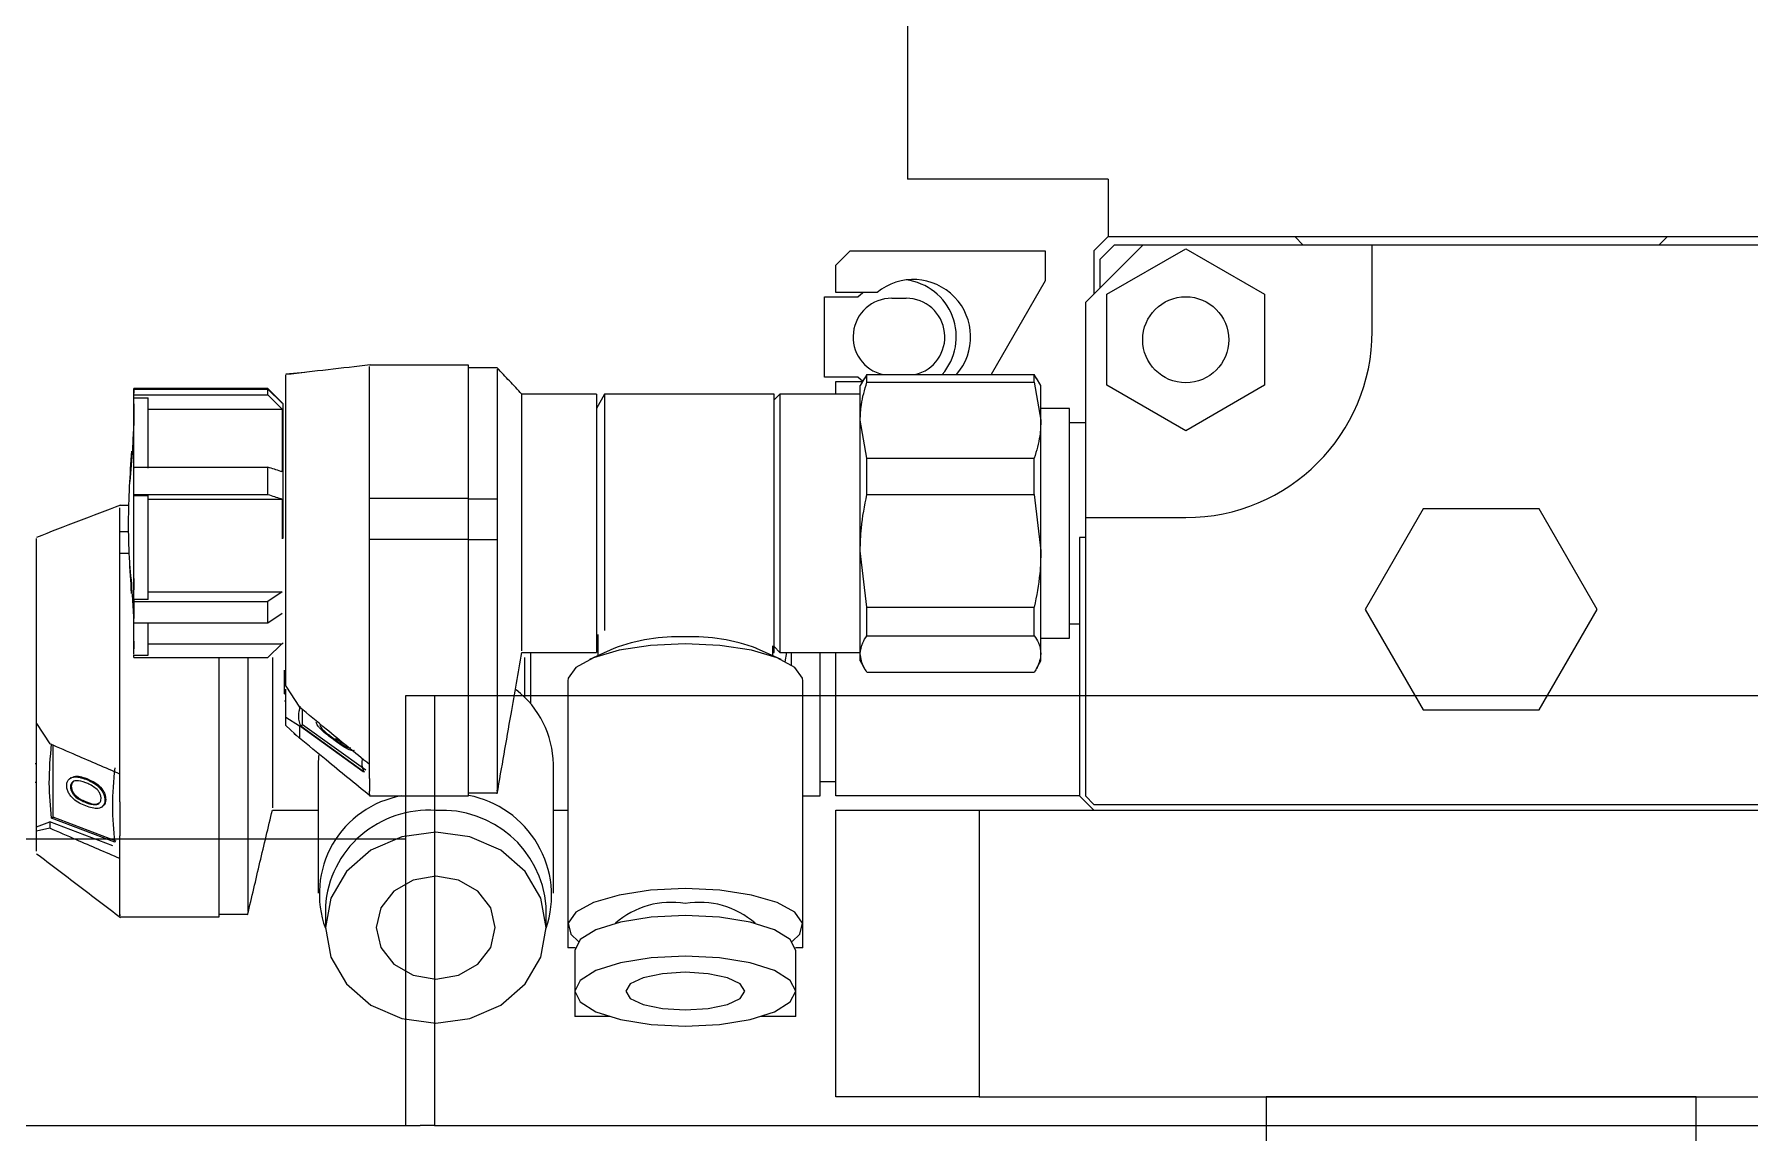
# Model space of a CAD drawing. Extents: x 500 to 100500, y -14500 to 21140.
# Drawn here: x 14292.8 to 14352.6, y -7149.3 to -7111 of the extents above; entities that cross this region are included whole.
import ezdxf

# ---------------------------------------------------------------- set-up
doc = ezdxf.new("R2010")
doc.units = 0
doc.layers.get('0').update_dxf_attribs({"linetype": 'CONTINUOUS'})

# ---------------------------------------------------------------- blocks, each defined once
blk = doc.blocks.new('LP F')
at = {"color": 2}
for p, q in [((14850.073, -93722.035), (14850.073, -93707.035)), ((14850.073, -93707.035), (14851.073, -93707.035)), ((14851.073, -93707.035), (14851.073, -93722.035)), ((14851.073, -93707.035), (14999.073, -93707.035)), ((14823.573, -93712.035), (14850.073, -93712.035)), ((14620.073, -93722.035), (14850.573, -93722.035)), ((14851.073, -93722.035), (14850.573, -93722.035)), ((14851.073, -93722.035), (14999.073, -93722.035))]:
    blk.add_line(p, q, dxfattribs=at)
blk = doc.blocks.new('SP F')
at = {"color": 3}
for p, q in [((15429.623, -97580.306), (15429.623, -97586.306)), ((15436.623, -97586.306), (15429.623, -97586.306)), ((15436.623, -97586.306), (15436.623, -97588.306)), ((15435.823, -97590.606), (15437.823, -97588.606)), ((15436.623, -97588.306), (15436.123, -97588.806)), ((15436.823, -97588.606), (15436.323, -97589.106)), ((15436.573, -97590.318), (15439.323, -97588.73)), ((15436.623, -97588.306), (15462.623, -97588.306)), ((15437.823, -97588.606), (15436.823, -97588.606)), ((15445.823, -97588.606), (15437.823, -97588.606)), ((15439.323, -97588.73), (15442.073, -97590.318)), ((15443.423, -97588.606), (15443.123, -97588.306)), ((15461.423, -97588.606), (15445.823, -97588.606)), ((15445.823, -97591.606), (15445.823, -97588.606)), ((15456.123, -97588.306), (15455.823, -97588.606)), ((15427.123, -97589.306), (15427.623, -97588.806)), ((15427.123, -97590.256), (15427.123, -97589.306)), ((15427.623, -97588.806), (15434.423, -97588.806)), ((15434.423, -97588.806), (15434.423, -97589.856)), ((15436.123, -97588.806), (15436.123, -97590.306)), ((15436.323, -97589.106), (15436.323, -97590.106)), ((15434.423, -97589.856), (15432.538, -97593.12)), ((15426.723, -97593.206), (15426.723, -97590.406)), ((15426.723, -97590.406), (15427.894, -97590.406)), ((15428.559, -97590.256), (15427.123, -97590.256)), ((15427.894, -97590.406), (15428.059, -97590.256)), ((15429.073, -97590.456), (15429.573, -97590.456)), ((15436.573, -97593.494), (15436.573, -97590.318)), ((15442.073, -97590.318), (15442.073, -97593.494)), ((15435.823, -97590.606), (15435.823, -97598.106)), ((15414.318, -97592.786), (15410.86, -97592.786)), ((15414.318, -97597.432), (15414.318, -97592.786)), ((15415.318, -97592.886), (15414.318, -97592.886)), ((15408.606, -97593.045), (15407.948, -97593.101)), ((15407.948, -97596.411), (15407.948, -97593.133)), ((15427.894, -97593.206), (15426.723, -97593.206)), ((15427.123, -97593.806), (15427.123, -97593.356)), ((15427.123, -97593.356), (15428.059, -97593.356)), ((15428.059, -97593.356), (15427.894, -97593.206)), ((15428.123, -97593.245), (15427.973, -97593.506)), ((15427.973, -97594.713), (15427.973, -97593.506)), ((15428.204, -97593.12), (15428.125, -97593.256)), ((15428.204, -97593.387), (15428.204, -97593.12)), ((15428.204, -97593.12), (15434.042, -97593.12)), ((15428.204, -97593.387), (15434.042, -97593.387)), ((15434.042, -97593.387), (15434.042, -97593.12)), ((15434.121, -97593.256), (15434.042, -97593.12)), ((15434.042, -97593.387), (15434.273, -97594.713)), ((15434.273, -97593.506), (15434.122, -97593.245)), ((15434.273, -97594.713), (15434.273, -97593.506)), ((15439.323, -97595.081), (15436.573, -97593.494)), ((15442.073, -97593.494), (15439.323, -97595.081)), ((15402.647, -97593.725), (15402.647, -97593.765)), ((15402.647, -97593.925), (15402.648, -97593.827)), ((15402.647, -97593.925), (15403.148, -97593.925)), ((15402.648, -97594.138), (15402.647, -97594.9)), ((15407.318, -97593.606), (15402.648, -97593.606)), ((15402.648, -97593.61), (15402.648, -97593.71)), ((15402.648, -97593.61), (15402.648, -97593.61)), ((15402.648, -97593.71), (15402.648, -97593.61)), ((15402.648, -97593.61), (15407.318, -97593.61)), ((15402.648, -97593.827), (15402.648, -97593.627)), ((15402.648, -97593.627), (15407.318, -97593.627)), ((15402.648, -97593.883), (15402.648, -97593.789)), ((15402.648, -97593.827), (15407.318, -97593.827)), ((15403.148, -97596.383), (15403.148, -97593.925)), ((15407.818, -97594.106), (15407.318, -97593.606)), ((15407.318, -97593.61), (15407.318, -97593.606)), ((15407.318, -97593.827), (15407.318, -97593.627)), ((15407.818, -97594.12), (15407.318, -97593.627)), ((15407.318, -97593.827), (15407.818, -97594.32)), ((15407.818, -97594.106), (15407.804, -97594.106)), ((15407.848, -97594.136), (15407.818, -97594.106)), ((15407.848, -97598.839), (15407.848, -97594.136)), ((15418.773, -97593.806), (15416.173, -97593.806)), ((15416.173, -97602.752), (15416.173, -97593.817)), ((15419.061, -97593.806), (15418.773, -97594.306)), ((15418.773, -97593.806), (15418.773, -97602.806)), ((15424.973, -97593.806), (15419.061, -97593.806)), ((15419.061, -97593.806), (15419.061, -97602.049)), ((15425.173, -97593.806), (15424.973, -97594.006)), ((15424.973, -97602.574), (15424.973, -97593.806)), ((15427.973, -97593.806), (15425.173, -97593.806)), ((15425.173, -97593.806), (15425.173, -97602.574)), ((15402.648, -97594.833), (15402.647, -97594.596)), ((15403.148, -97594.32), (15407.818, -97594.32)), ((15407.818, -97594.32), (15407.818, -97596.511)), ((15428.204, -97596.039), (15427.973, -97594.713)), ((15427.973, -97599.266), (15427.973, -97594.713)), ((15435.273, -97594.306), (15434.273, -97594.306)), ((15434.273, -97599.266), (15434.273, -97594.713)), ((15435.273, -97602.1), (15435.273, -97594.306)), ((15435.823, -97594.806), (15435.273, -97594.806)), ((15407.948, -97596.139), (15407.948, -97595.556)), ((15402.648, -97596.351), (15402.647, -97596.383)), ((15402.648, -97597.3), (15402.648, -97596.351)), ((15402.648, -97596.351), (15407.318, -97596.351)), ((15407.318, -97597.3), (15407.318, -97596.351)), ((15407.948, -97599.067), (15407.948, -97596.411)), ((15428.204, -97597.306), (15428.204, -97596.039)), ((15428.204, -97596.039), (15434.042, -97596.039)), ((15434.042, -97597.306), (15434.042, -97596.039)), ((15402.475, -97597.681), (15402.158, -97597.681)), ((15402.647, -97597.332), (15402.648, -97597.3)), ((15402.647, -97597.332), (15403.148, -97597.332)), ((15402.648, -97597.3), (15407.318, -97597.3)), ((15403.148, -97600.964), (15403.148, -97597.332)), ((15403.148, -97597.459), (15407.818, -97597.459)), ((15407.818, -97597.459), (15407.818, -97598.844)), ((15410.858, -97598.855), (15410.858, -97597.432)), ((15410.858, -97597.432), (15414.318, -97597.432)), ((15414.318, -97598.855), (15414.318, -97597.432)), ((15415.318, -97597.464), (15414.318, -97597.464)), ((15415.318, -97597.464), (15415.318, -97598.887)), ((15428.204, -97597.306), (15434.042, -97597.306)), ((15434.042, -97597.306), (15434.273, -97599.266)), ((15435.823, -97598.106), (15435.823, -97607.806)), ((15435.823, -97598.106), (15439.323, -97598.106)), ((15447.602, -97597.806), (15445.581, -97601.306)), ((15451.643, -97597.806), (15447.602, -97597.806)), ((15453.664, -97601.306), (15451.643, -97597.806)), ((15399.248, -97599.441), (15399.248, -97598.837)), ((15402.158, -97599.342), (15402.158, -97598.592)), ((15402.158, -97598.592), (15402.462, -97598.592)), ((15410.858, -97598.855), (15414.318, -97598.855)), ((15414.318, -97607.809), (15414.318, -97598.855)), ((15415.318, -97598.887), (15414.318, -97598.887)), ((15435.623, -97598.806), (15435.623, -97607.806)), ((15435.823, -97598.806), (15435.623, -97598.806)), ((15399.248, -97600.841), (15399.248, -97599.441)), ((15402.158, -97599.342), (15402.494, -97599.342)), ((15407.948, -97603.981), (15407.948, -97599.067)), ((15428.204, -97601.225), (15427.973, -97599.266)), ((15427.973, -97602.859), (15427.973, -97599.266)), ((15434.273, -97602.859), (15434.273, -97599.266)), ((15402.647, -97600.229), (15402.647, -97600.631)), ((15403.148, -97600.697), (15407.818, -97600.697)), ((15407.818, -97600.697), (15407.318, -97601.03)), ((15399.248, -97605.281), (15399.248, -97600.841)), ((15402.648, -97601.03), (15402.647, -97600.964)), ((15403.148, -97600.964), (15402.647, -97600.964)), ((15402.648, -97601.779), (15402.648, -97601.03)), ((15402.648, -97601.03), (15407.318, -97601.03)), ((15407.318, -97601.779), (15407.318, -97601.03)), ((15428.204, -97601.225), (15434.042, -97601.225)), ((15428.204, -97602.225), (15428.204, -97601.225)), ((15434.042, -97602.225), (15434.042, -97601.225)), ((15445.581, -97601.306), (15447.602, -97604.806)), ((15451.643, -97604.806), (15453.664, -97601.306)), ((15402.648, -97601.779), (15407.318, -97601.779)), ((15403.148, -97602.906), (15403.148, -97601.779)), ((15407.318, -97601.779), (15407.818, -97601.445)), ((15435.273, -97601.806), (15435.623, -97601.806)), ((15402.648, -97602.418), (15402.647, -97602.686)), ((15403.148, -97602.506), (15407.818, -97602.506)), ((15407.804, -97602.506), (15407.318, -97602.985)), ((15407.818, -97602.506), (15407.848, -97602.476)), ((15418.773, -97602.306), (15418.823, -97602.392)), ((15418.823, -97602.182), (15418.823, -97602.921)), ((15428.204, -97602.225), (15434.042, -97602.225)), ((15434.273, -97602.306), (15435.273, -97602.306)), ((15435.273, -97602.306), (15435.273, -97602.1)), ((15402.648, -97602.985), (15402.647, -97602.886)), ((15402.647, -97602.906), (15403.148, -97602.906)), ((15402.648, -97602.985), (15407.318, -97602.985)), ((15405.618, -97612.031), (15405.618, -97602.985)), ((15407.473, -97602.985), (15407.473, -97608.222)), ((15416.173, -97602.806), (15418.773, -97602.806)), ((15416.273, -97604.38), (15416.273, -97602.99)), ((15416.473, -97602.806), (15416.473, -97604.597)), ((15419.385, -97602.67), (15418.528, -97603.052)), ((15425.217, -97603.052), (15424.361, -97602.67)), ((15424.923, -97602.921), (15424.923, -97602.574)), ((15424.923, -97602.806), (15424.973, -97602.806)), ((15424.973, -97602.806), (15424.973, -97602.574)), ((15424.973, -97602.606), (15425.173, -97602.806)), ((15425.173, -97602.574), (15425.173, -97602.806)), ((15425.173, -97602.806), (15427.973, -97602.806)), ((15425.404, -97602.806), (15425.342, -97603.138)), ((15425.573, -97603.244), (15425.573, -97602.806)), ((15426.573, -97605.806), (15426.573, -97602.806)), ((15427.123, -97607.806), (15427.123, -97602.806)), ((15427.973, -97603.106), (15427.973, -97602.859)), ((15427.973, -97603.106), (15428.123, -97603.366)), ((15434.122, -97603.366), (15434.273, -97603.106)), ((15434.273, -97603.106), (15434.273, -97602.859)), ((15407.898, -97604.258), (15407.898, -97603.428)), ((15428.204, -97603.492), (15434.042, -97603.492)), ((15407.898, -97604.258), (15407.948, -97604.258)), ((15407.948, -97603.981), (15408.418, -97604.717)), ((15417.773, -97603.804), (15417.773, -97612.344)), ((15425.973, -97612.344), (15425.973, -97603.804)), ((15407.898, -97604.495), (15407.948, -97604.495)), ((15408.528, -97605.328), (15408.528, -97604.808)), ((15447.602, -97604.806), (15451.643, -97604.806)), ((15399.248, -97605.281), (15399.718, -97605.997)), ((15407.948, -97605.067), (15408.418, -97605.372)), ((15407.948, -97605.356), (15407.948, -97605.067)), ((15408.418, -97605.794), (15407.948, -97605.356)), ((15410.644, -97606.975), (15408.418, -97605.372)), ((15408.418, -97605.372), (15408.418, -97605.794)), ((15408.474, -97605.395), (15408.528, -97605.328)), ((15410.675, -97606.98), (15408.474, -97605.395)), ((15410.729, -97606.913), (15408.528, -97605.328)), ((15409.003, -97605.248), (15409.014, -97605.226)), ((15409.133, -97605.34), (15409.149, -97605.32)), ((15409.142, -97605.326), (15409.133, -97605.34)), ((15399.828, -97608.556), (15399.828, -97606.045)), ((15408.22, -97605.621), (15408.318, -97605.701)), ((15409.668, -97605.85), (15409.698, -97605.812)), ((15409.698, -97605.812), (15409.968, -97605.991)), ((15426.573, -97607.806), (15426.573, -97605.806)), ((15399.198, -97606.681), (15399.248, -97606.681)), ((15409.073, -97606.704), (15409.073, -97611.206)), ((15417.273, -97611.206), (15417.273, -97606.704)), ((15400.451, -97607.177), (15400.42, -97607.196)), ((15400.968, -97607.229), (15400.999, -97607.209)), ((15402.158, -97608.02), (15402.158, -97607.051)), ((15410.858, -97607.209), (15410.858, -97606.715)), ((15410.858, -97607.209), (15410.858, -97607.643)), ((15426.573, -97607.306), (15427.123, -97607.306)), ((15399.198, -97607.331), (15399.248, -97607.331)), ((15400.433, -97607.496), (15400.463, -97607.476)), ((15410.858, -97607.79), (15410.881, -97607.809)), ((15410.858, -97607.809), (15414.318, -97607.809)), ((15414.318, -97607.709), (15415.318, -97607.709)), ((15425.973, -97607.806), (15426.573, -97607.806)), ((15435.623, -97607.806), (15427.123, -97607.806)), ((15435.623, -97607.806), (15436.123, -97608.306)), ((15435.823, -97607.806), (15436.123, -97608.106)), ((15400.968, -97608.039), (15400.998, -97608.019)), ((15401.519, -97608.204), (15401.549, -97608.184)), ((15401.633, -97607.955), (15401.663, -97607.935)), ((15402.158, -97608.02), (15402.158, -97609.207)), ((15407.473, -97608.306), (15409.073, -97608.306)), ((15417.273, -97608.306), (15417.773, -97608.306)), ((15427.123, -97618.306), (15427.123, -97608.306)), ((15427.123, -97608.306), (15432.123, -97608.306)), ((15432.123, -97608.306), (15432.123, -97618.306)), ((15432.123, -97608.306), (15467.123, -97608.306)), ((15436.123, -97608.106), (15463.123, -97608.106)), ((15399.248, -97608.887), (15399.718, -97608.719)), ((15399.248, -97609.039), (15399.248, -97608.887)), ((15399.718, -97608.942), (15399.248, -97609.039)), ((15399.248, -97609.743), (15399.248, -97609.039)), ((15401.907, -97609.55), (15399.718, -97608.719)), ((15399.718, -97608.719), (15399.718, -97608.942)), ((15399.774, -97608.591), (15399.828, -97608.556)), ((15401.975, -97609.427), (15399.774, -97608.591)), ((15402.029, -97609.392), (15399.828, -97608.556)), ((15402.158, -97609.995), (15402.158, -97609.207)), ((15402.158, -97612.031), (15405.618, -97612.031)), ((15405.618, -97611.931), (15406.618, -97611.931)), ((15409.323, -97611.656), (15409.323, -97612.406)), ((15417.023, -97612.406), (15417.023, -97611.656)), ((15417.773, -97612.344), (15417.773, -97613.106)), ((15425.973, -97613.106), (15425.973, -97612.344)), ((15418.034, -97613.106), (15417.773, -97613.106)), ((15418.023, -97613.197), (15418.023, -97614.62)), ((15425.973, -97613.106), (15425.712, -97613.106)), ((15425.723, -97614.62), (15425.723, -97613.197)), ((15418.023, -97614.62), (15418.023, -97615.506)), ((15425.723, -97615.506), (15425.723, -97614.62)), ((15419.226, -97615.506), (15418.023, -97615.506)), ((15425.723, -97615.506), (15424.519, -97615.506)), ((15432.123, -97618.306), (15427.123, -97618.306)), ((15432.123, -97618.306), (15467.123, -97618.306)), ((15457.123, -97618.306), (15442.123, -97618.306)), ((15442.123, -97618.306), (15442.123, -97626.306)), ((15457.123, -97626.306), (15457.123, -97618.306))]:
    blk.add_line(p, q, dxfattribs=at)
at = {"color": 3, "flags": 128}
for points in [[(15407.318, -97593.61), (15407.768, -97594.061), (15407.813, -97594.106)], [(15421.873, -97602.505), (15420.664, -97602.563), (15419.563, -97602.731), (15418.667, -97602.994), (15418.056, -97603.329), (15417.784, -97603.707), (15417.773, -97603.804)], [(15425.973, -97603.804), (15425.961, -97603.707), (15425.689, -97603.329), (15425.078, -97602.994), (15424.182, -97602.731), (15423.081, -97602.563), (15421.873, -97602.505)], [(15409.09, -97606.383), (15409.084, -97606.439), (15409.073, -97606.704)], [(15413.173, -97609.072), (15411.983, -97609.235), (15410.91, -97609.708), (15410.058, -97610.446), (15409.511, -97611.376), (15409.323, -97612.406), (15409.511, -97613.436), (15410.058, -97614.366), (15410.91, -97615.103), (15411.983, -97615.577), (15413.173, -97615.74), (15414.362, -97615.577), (15415.436, -97615.103), (15416.287, -97614.366), (15416.834, -97613.436), (15417.023, -97612.406), (15416.834, -97611.376), (15416.287, -97610.446), (15415.436, -97609.708), (15414.362, -97609.235), (15413.173, -97609.072)], [(15413.173, -97610.609), (15412.379, -97610.746), (15411.706, -97611.135), (15411.256, -97611.718), (15411.098, -97612.406), (15411.256, -97613.094), (15411.706, -97613.677), (15412.379, -97614.066), (15413.173, -97614.203), (15413.967, -97614.066), (15414.64, -97613.677), (15415.09, -97613.094), (15415.248, -97612.406), (15415.09, -97611.718), (15414.64, -97611.135), (15413.967, -97610.746), (15413.173, -97610.609)], [(15421.873, -97611.045), (15420.664, -97611.103), (15419.563, -97611.271), (15418.667, -97611.534), (15418.056, -97611.869), (15417.784, -97612.247), (15417.876, -97612.633), (15418.149, -97612.887)], [(15425.596, -97612.887), (15425.87, -97612.633), (15425.961, -97612.247), (15425.689, -97611.869), (15425.078, -97611.534), (15424.182, -97611.271), (15423.081, -97611.103), (15421.873, -97611.045)], [(15421.873, -97611.978), (15420.683, -97612.038), (15419.61, -97612.211), (15418.758, -97612.481), (15418.211, -97612.821), (15418.023, -97613.197)], [(15425.723, -97613.197), (15425.534, -97612.821), (15424.987, -97612.481), (15424.136, -97612.211), (15423.062, -97612.038), (15421.873, -97611.978)], [(15421.873, -97613.401), (15420.683, -97613.46), (15419.61, -97613.634), (15418.758, -97613.903), (15418.211, -97614.243), (15418.023, -97614.62), (15418.211, -97614.997), (15418.758, -97615.337), (15419.61, -97615.607), (15420.683, -97615.78), (15421.873, -97615.84), (15423.062, -97615.78), (15424.136, -97615.607), (15424.987, -97615.337), (15425.534, -97614.997), (15425.723, -97614.62), (15425.534, -97614.243), (15424.987, -97613.903), (15424.136, -97613.634), (15423.062, -97613.46), (15421.873, -97613.401)], [(15421.873, -97613.963), (15421.079, -97614.013), (15420.406, -97614.155), (15419.956, -97614.369), (15419.798, -97614.62), (15419.956, -97614.872), (15420.406, -97615.085), (15421.079, -97615.227), (15421.873, -97615.277), (15422.667, -97615.227), (15423.34, -97615.085), (15423.79, -97614.872), (15423.948, -97614.62), (15423.79, -97614.369), (15423.34, -97614.155), (15422.667, -97614.013), (15421.873, -97613.963)]]:
    blk.add_lwpolyline(points, dxfattribs=at)
at = {"color": 3}
blk.add_circle((15439.323, -97591.906), 1.5, dxfattribs=at)
for centre, radius, start, end in [((15429.823, -97591.806), 2, 318.94159, 129.19497), ((15429.323, -97591.806), 2, 318.94159, 82.81922), ((15429.073, -97591.806), 1.35, 90, 256.67506), ((15429.573, -97591.806), 1.35, 283.32494, 90), ((15439.323, -97591.606), 6.5, 270, 0), ((15421.648, -97608.693), 6.434, 87.99822, 110.59563), ((15422.098, -97608.693), 6.434, 69.40437, 92.00178), ((15413.928, -97606.758), 3.345, 0.92485, 52.20748), ((15412.586, -97611.231), 3.475, 100.06009, 200.13352), ((15413.653, -97611.29), 3.556, 341.35289, 79.22979), ((15412.914, -97611.913), 3.601, 85.88534, 175.90145), ((15413.396, -97611.954), 3.639, 4.70213, 93.51108), ((15421.367, -97614.434), 2.911, 79.98599, 131.44436), ((15422.379, -97614.434), 2.911, 48.55564, 100.01401)]:
    blk.add_arc(centre, radius, start, end, dxfattribs=at)
for points, knots in [([(15410.881, -97592.784), (15410.392, -97592.84), (15409.412, -97592.953), (15408.436, -97593.065), (15407.948, -97593.121)], [0, 0, 0, 0, 0.499453, 1, 1, 1, 1]), ([(15410.858, -97597.432), (15410.858, -97596.81), (15410.857, -97595.484), (15410.858, -97593.936), (15410.859, -97592.929), (15410.86, -97592.869), (15410.86, -97592.842)], [0, 0, 0, 0, 0.238222, 0.50793, 0.777631, 1, 1, 1, 1]), ([(15416.173, -97593.806), (15416.03, -97593.652), (15415.746, -97593.347), (15415.456, -97593.036), (15415.312, -97592.881)], [0, 0, 0, 0, 0.503158, 1, 1, 1, 1]), ([(15415.318, -97592.934), (15415.318, -97592.974), (15415.318, -97593.061), (15415.318, -97594.101), (15415.318, -97595.627), (15415.318, -97596.893), (15415.318, -97597.464)], [0, 0, 0, 0, 0.232417, 0.504397, 0.776378, 1, 1, 1, 1]), ([(15427.973, -97594.713), (15427.98, -97594.533), (15427.997, -97594.087), (15428.127, -97593.648), (15428.204, -97593.387)], [0, 0, 0, 0, 0.403103, 1, 1, 1, 1]), ([(15402.647, -97596.383), (15402.647, -97595.936), (15402.648, -97595.041), (15402.648, -97594.272), (15402.647, -97594.009), (15402.647, -97593.925)], [0, 0, 0, 0, 0.4064885, 0.8129766, 1, 1, 1, 1]), ([(15434.273, -97594.713), (15434.266, -97594.893), (15434.248, -97595.339), (15434.119, -97595.777), (15434.042, -97596.039)], [0, 0, 0, 0, 0.403103, 1, 1, 1, 1]), ([(15402.634, -97594.946), (15402.621, -97595.203), (15402.589, -97595.838), (15402.533, -97596.473), (15402.5, -97596.851)], [0, 0, 0, 0, 0.404216, 1, 1, 1, 1]), ([(15402.562, -97595.785), (15402.506, -97596.612), (15402.394, -97598.266), (15402.5, -97599.921), (15402.553, -97600.748)], [0, 0, 0, 0, 0.500038, 1, 1, 1, 1]), ([(15407.818, -97596.511), (15407.801, -97596.505), (15407.635, -97596.452), (15407.468, -97596.399), (15407.318, -97596.351)], [0, 0, 0, 0, 0.099039, 1, 1, 1, 1]), ([(15402.181, -97597.672), (15401.691, -97597.86), (15400.709, -97598.237), (15399.736, -97598.609), (15399.248, -97598.796)], [0, 0, 0, 0, 0.4983475, 1, 1, 1, 1]), ([(15402.647, -97600.964), (15402.647, -97600.513), (15402.648, -97599.61), (15402.648, -97598.307), (15402.647, -97597.565), (15402.647, -97597.332)], [0, 0, 0, 0, 0.4064891, 0.8129781, 1, 1, 1, 1]), ([(15407.318, -97597.3), (15407.468, -97597.348), (15407.635, -97597.401), (15407.801, -97597.454), (15407.818, -97597.459)], [0, 0, 0, 0, 0.900961, 1, 1, 1, 1]), ([(15427.973, -97599.266), (15427.98, -97599), (15427.997, -97598.341), (15428.127, -97597.693), (15428.204, -97597.306)], [0, 0, 0, 0, 0.403103, 1, 1, 1, 1]), ([(15402.158, -97598.592), (15402.158, -97598.286), (15402.157, -97597.754), (15402.158, -97597.764), (15402.158, -97597.768)], [0, 0, 0, 0, 0.574101, 1, 1, 1, 1]), ([(15410.858, -97607.209), (15410.858, -97606.863), (15410.857, -97606.14), (15410.858, -97604.325), (15410.858, -97602.139), (15410.858, -97600.234), (15410.858, -97599.178), (15410.858, -97598.855)], [0, 0, 0, 0, 0.210713, 0.440125, 0.669539, 0.89895, 1, 1, 1, 1]), ([(15415.318, -97598.887), (15415.318, -97599.763), (15415.318, -97601.384), (15415.318, -97603.752), (15415.318, -97605.673), (15415.318, -97607.029), (15415.318, -97607.71), (15415.318, -97607.638), (15415.318, -97607.616)], [0, 0, 0, 0, 0.2100117, 0.3883018, 0.5665919, 0.7448819, 0.923172, 1, 1, 1, 1]), ([(15402.158, -97608.02), (15402.158, -97607.354), (15402.157, -97605.963), (15402.158, -97603.683), (15402.158, -97601.546), (15402.158, -97600.114), (15402.158, -97599.523), (15402.158, -97599.342)], [0, 0, 0, 0, 0.210713, 0.440125, 0.669539, 0.89895, 1, 1, 1, 1]), ([(15434.273, -97599.266), (15434.266, -97599.531), (15434.248, -97600.191), (15434.119, -97600.838), (15434.042, -97601.225)], [0, 0, 0, 0, 0.403103, 1, 1, 1, 1]), ([(15402.495, -97599.719), (15402.529, -97600.093), (15402.586, -97600.727), (15402.62, -97601.361), (15402.634, -97601.621)], [0, 0, 0, 0, 0.589452, 1, 1, 1, 1]), ([(15402.648, -97600.981), (15402.648, -97601.174), (15402.648, -97601.427), (15402.648, -97601.584), (15402.648, -97601.621)], [0, 0, 0, 0, 0.761217, 1, 1, 1, 1]), ([(15402.647, -97602.854), (15402.648, -97602.848), (15402.648, -97602.833), (15402.648, -97602.338), (15402.647, -97601.862), (15402.647, -97601.712)], [0, 0, 0, 0, 0.332409, 0.789634, 1, 1, 1, 1]), ([(15427.973, -97602.859), (15427.989, -97602.728), (15428.016, -97602.515), (15428.151, -97602.306), (15428.204, -97602.225)], [0, 0, 0, 0, 0.611498, 1, 1, 1, 1]), ([(15434.042, -97602.225), (15434.094, -97602.306), (15434.23, -97602.515), (15434.257, -97602.728), (15434.273, -97602.859)], [0, 0, 0, 0, 0.388502, 1, 1, 1, 1]), ([(15406.618, -97602.985), (15406.618, -97603.048), (15406.618, -97603.773), (15406.618, -97605.427), (15406.618, -97607.649), (15406.618, -97609.639), (15406.618, -97611.09), (15406.618, -97611.881), (15406.618, -97611.85), (15406.618, -97611.838)], [0, 0, 0, 0, 0.016898, 0.193059, 0.36922, 0.54538, 0.721541, 0.897701, 1, 1, 1, 1]), ([(15415.312, -97607.741), (15415.474, -97606.815), (15415.76, -97605.171), (15416.047, -97603.526), (15416.173, -97602.806)], [0, 0, 0, 0, 0.5627561, 1, 1, 1, 1]), ([(15428.204, -97603.492), (15428.168, -97603.439), (15428.029, -97603.231), (15427.997, -97603.018), (15427.973, -97602.859)], [0, 0, 0, 0, 0.254279, 1, 1, 1, 1]), ([(15434.273, -97602.859), (15434.249, -97603.018), (15434.216, -97603.231), (15434.077, -97603.439), (15434.042, -97603.492)], [0, 0, 0, 0, 0.745721, 1, 1, 1, 1]), ([(15407.948, -97605.067), (15407.948, -97604.995), (15407.948, -97604.891), (15407.948, -97604.278), (15407.948, -97604.09)], [0, 0, 0, 0, 0.692235, 1, 1, 1, 1]), ([(15408.474, -97605.395), (15408.432, -97605.292), (15408.363, -97605.126), (15408.42, -97604.803), (15408.442, -97604.68)], [0, 0, 0, 0, 0.6199559, 1, 1, 1, 1]), ([(15410.858, -97606.715), (15410.605, -97606.51), (15410.101, -97606.1), (15409.286, -97605.435), (15408.727, -97604.972), (15408.418, -97604.717)], [0, 0, 0, 0, 0.309337, 0.618673, 1, 1, 1, 1]), ([(15399.248, -97608.887), (15399.248, -97608.272), (15399.248, -97607.174), (15399.248, -97605.754), (15399.248, -97605.128)], [0, 0, 0, 0, 0.559952, 1, 1, 1, 1]), ([(15409.668, -97605.895), (15409.518, -97605.785), (15409.329, -97605.646), (15409.139, -97605.463), (15409.063, -97605.376), (15409.012, -97605.299), (15409.006, -97605.265), (15409.003, -97605.248)], [0, 0, 0, 0, 0.498702, 0.624177, 0.749467, 0.874745, 1, 1, 1, 1]), ([(15409.133, -97605.34), (15409.136, -97605.354), (15409.142, -97605.381), (15409.186, -97605.444), (15409.248, -97605.513), (15409.402, -97605.657), (15409.55, -97605.764), (15409.668, -97605.85)], [0, 0, 0, 0, 0.125139, 0.250418, 0.375519, 0.500847, 1, 1, 1, 1]), ([(15399.774, -97608.591), (15399.735, -97608.191), (15399.656, -97607.377), (15399.734, -97606.459), (15399.774, -97605.993)], [0, 0, 0, 0, 0.492258, 1, 1, 1, 1]), ([(15402.158, -97607.051), (15401.905, -97606.942), (15401.401, -97606.726), (15400.586, -97606.375), (15400.027, -97606.132), (15399.718, -97605.997)], [0, 0, 0, 0, 0.309337, 0.618673, 1, 1, 1, 1]), ([(15410.858, -97607.792), (15410.605, -97607.587), (15410.101, -97607.177), (15409.286, -97606.512), (15408.727, -97606.049), (15408.418, -97605.794)], [0, 0, 0, 0, 0.3093365, 0.6186731, 1, 1, 1, 1]), ([(15409.668, -97605.85), (15409.787, -97605.935), (15409.964, -97606.062), (15410.134, -97606.136), (15410.187, -97606.14), (15410.193, -97606.128), (15410.194, -97606.124)], [0, 0, 0, 0, 0.539739, 0.808151, 0.943569, 1, 1, 1, 1]), ([(15410.322, -97606.227), (15410.321, -97606.231), (15410.315, -97606.246), (15410.255, -97606.247), (15410.046, -97606.163), (15409.82, -97606.002), (15409.668, -97605.895)], [0, 0, 0, 0, 0.043581, 0.180888, 0.453404, 1, 1, 1, 1]), ([(15410.608, -97606.512), (15410.603, -97606.541), (15410.569, -97606.768), (15410.625, -97606.881), (15410.675, -97606.98)], [0, 0, 0, 0, 0.125413, 1, 1, 1, 1]), ([(15400.303, -97607.451), (15400.306, -97607.411), (15400.312, -97607.333), (15400.378, -97607.21), (15400.589, -97607.104), (15400.817, -97607.179), (15400.968, -97607.229)], [0, 0, 0, 0, 0.1256, 0.251197, 0.500581, 1, 1, 1, 1]), ([(15400.968, -97607.352), (15400.851, -97607.312), (15400.675, -97607.253), (15400.501, -97607.316), (15400.442, -97607.405), (15400.436, -97607.466), (15400.433, -97607.496)], [0, 0, 0, 0, 0.5000715, 0.7490206, 0.8745985, 1, 1, 1, 1]), ([(15400.46, -97607.191), (15400.493, -97607.169), (15400.635, -97607.074), (15400.841, -97607.15), (15400.999, -97607.209)], [0, 0, 0, 0, 0.237996, 1, 1, 1, 1]), ([(15400.555, -97607.308), (15400.543, -97607.312), (15400.506, -97607.324), (15400.473, -97607.387), (15400.467, -97607.446), (15400.463, -97607.476)], [0, 0, 0, 0, 0.199646, 0.600104, 1, 1, 1, 1]), ([(15400.968, -97607.229), (15401.12, -97607.294), (15401.348, -97607.392), (15401.557, -97607.658), (15401.624, -97607.831), (15401.63, -97607.914), (15401.633, -97607.955)], [0, 0, 0, 0, 0.499407, 0.748743, 0.874372, 1, 1, 1, 1]), ([(15400.999, -97607.209), (15401.15, -97607.274), (15401.378, -97607.372), (15401.588, -97607.638), (15401.654, -97607.811), (15401.66, -97607.894), (15401.663, -97607.935)], [0, 0, 0, 0, 0.499407, 0.748743, 0.874372, 1, 1, 1, 1]), ([(15401.975, -97606.829), (15401.936, -97607.281), (15401.857, -97608.199), (15401.935, -97609.013), (15401.975, -97609.427)], [0, 0, 0, 0, 0.49226, 1, 1, 1, 1]), ([(15400.968, -97608.163), (15400.818, -97608.1), (15400.629, -97608.022), (15400.439, -97607.822), (15400.363, -97607.704), (15400.312, -97607.575), (15400.306, -97607.492), (15400.303, -97607.451)], [0, 0, 0, 0, 0.498702, 0.624177, 0.749467, 0.874745, 1, 1, 1, 1]), ([(15400.433, -97607.496), (15400.436, -97607.528), (15400.442, -97607.594), (15400.486, -97607.694), (15400.548, -97607.784), (15400.702, -97607.934), (15400.85, -97607.992), (15400.968, -97608.039)], [0, 0, 0, 0, 0.125139, 0.250418, 0.375519, 0.500847, 1, 1, 1, 1]), ([(15400.463, -97607.476), (15400.466, -97607.509), (15400.472, -97607.574), (15400.516, -97607.674), (15400.579, -97607.765), (15400.733, -97607.914), (15400.88, -97607.973), (15400.998, -97608.019)], [0, 0, 0, 0, 0.125139, 0.250418, 0.375519, 0.500847, 1, 1, 1, 1]), ([(15401.286, -97607.525), (15401.228, -97607.485), (15401.123, -97607.414), (15401.016, -97607.371), (15400.968, -97607.352)], [0, 0, 0, 0, 0.559599, 1, 1, 1, 1]), ([(15400.968, -97608.039), (15401.086, -97608.083), (15401.263, -97608.149), (15401.436, -97608.082), (15401.494, -97607.993), (15401.5, -97607.932), (15401.503, -97607.902)], [0, 0, 0, 0, 0.5002912, 0.749086, 0.8746062, 1, 1, 1, 1]), ([(15401.503, -97607.902), (15401.499, -97607.863), (15401.49, -97607.784), (15401.418, -97607.641), (15401.336, -97607.569), (15401.286, -97607.525)], [0, 0, 0, 0, 0.280257, 0.560781, 1, 1, 1, 1]), ([(15410.858, -97607.754), (15410.858, -97607.773), (15410.858, -97607.844), (15410.858, -97607.729), (15410.858, -97607.643)], [0, 0, 0, 0, 0.261492, 1, 1, 1, 1]), ([(15401.633, -97607.955), (15401.63, -97607.994), (15401.624, -97608.072), (15401.557, -97608.193), (15401.345, -97608.293), (15401.119, -97608.215), (15400.968, -97608.163)], [0, 0, 0, 0, 0.125551, 0.25109, 0.50025, 1, 1, 1, 1]), ([(15400.998, -97608.019), (15401.12, -97608.069), (15401.286, -97608.137), (15401.407, -97608.07), (15401.44, -97608.052)], [0, 0, 0, 0, 0.733949, 1, 1, 1, 1]), ([(15401.663, -97607.935), (15401.659, -97607.974), (15401.653, -97608.05), (15401.613, -97608.14), (15401.562, -97608.161), (15401.54, -97608.169)], [0, 0, 0, 0, 0.370984, 0.741935, 1, 1, 1, 1]), ([(15406.612, -97611.954), (15406.755, -97611.348), (15407.036, -97610.151), (15407.328, -97608.915), (15407.473, -97608.305)], [0, 0, 0, 0, 0.506252, 1, 1, 1, 1]), ([(15402.158, -97609.995), (15401.905, -97609.887), (15401.401, -97609.671), (15400.586, -97609.32), (15400.027, -97609.076), (15399.718, -97608.942)], [0, 0, 0, 0, 0.309337, 0.618673, 1, 1, 1, 1]), ([(15402.158, -97611.947), (15402.158, -97611.97), (15402.158, -97612.067), (15402.158, -97611.446), (15402.158, -97610.385), (15402.158, -97609.497), (15402.158, -97609.207)], [0, 0, 0, 0, 0.114262, 0.470693, 0.827126, 1, 1, 1, 1]), ([(15399.248, -97609.826), (15399.737, -97610.196), (15400.715, -97610.936), (15401.692, -97611.677), (15402.181, -97612.047)], [0, 0, 0, 0, 0.499859, 1, 1, 1, 1])]:
    blk.add_open_spline(points, degree=3, knots=knots, dxfattribs=at)

msp = doc.modelspace()

# ---------------------------------------------------------------- block references
at = {"color": 0}
for name, p in [('SP F', (-1106.401, 90470.267, -139.531)), ('LP F', (-544.351, 86572.997, -139.531))]:
    msp.add_blockref(name, p, dxfattribs=at)

doc.saveas('drawing.dxf')
